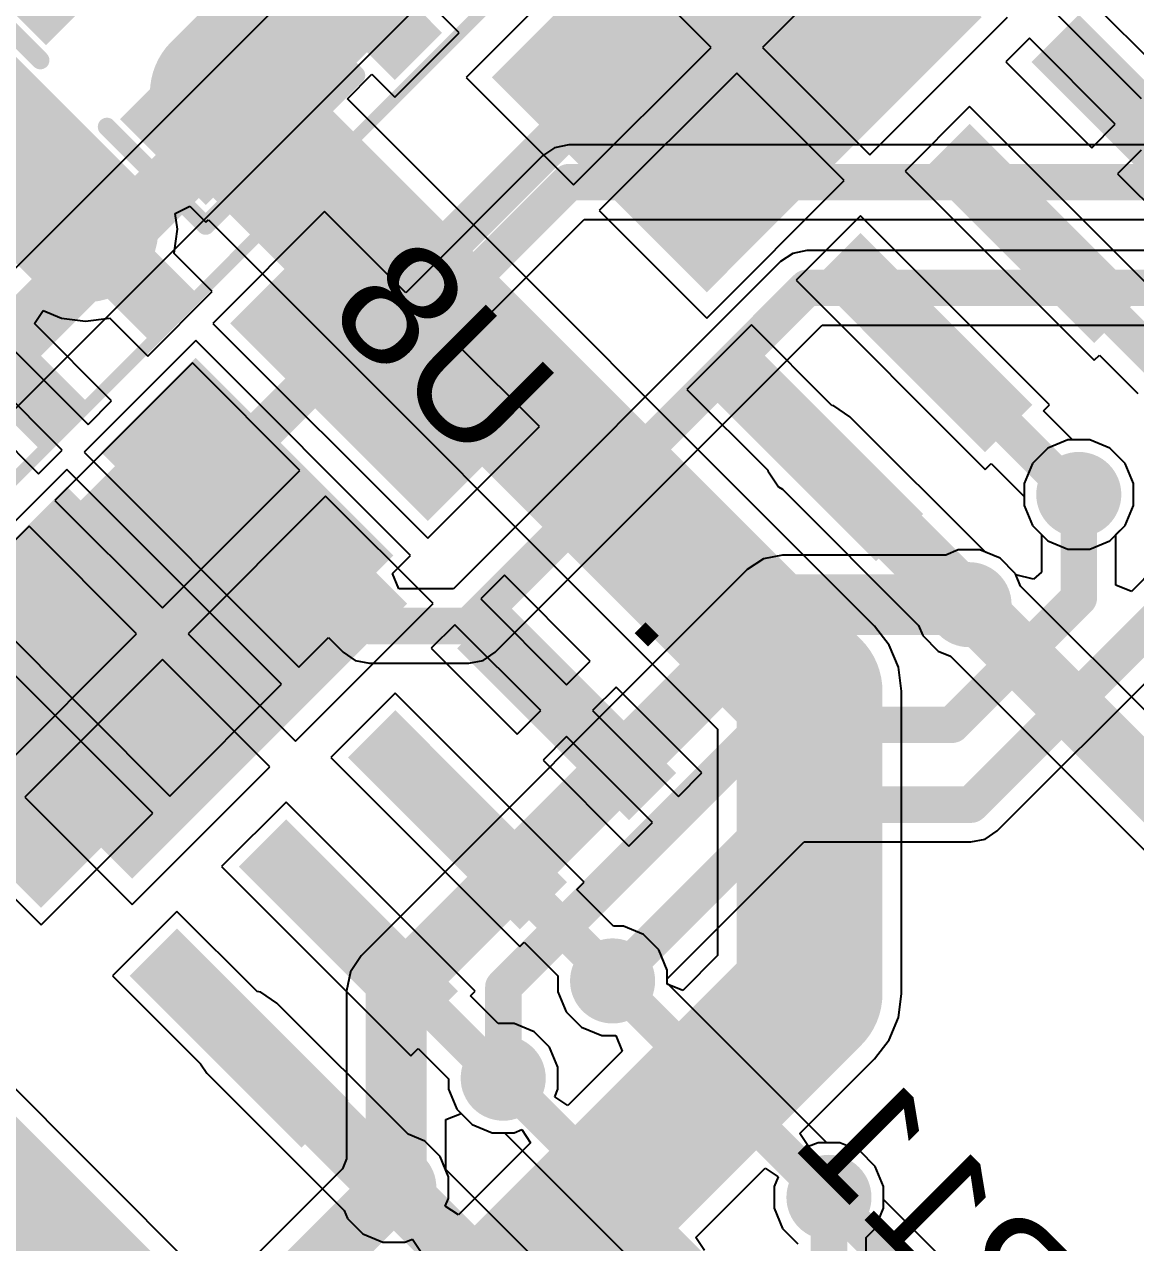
# Model space of a CAD drawing. Header units: millimetres. Extents: x 95 to 305, y 96 to 295.
# Drawn here: x 266.77 to 275.92, y 215.33 to 225.35 of the extents above; entities that cross this region are included whole.
import ezdxf

# ---------------------------------------------------------------- set-up
doc = ezdxf.new("R2010")
doc.units = ezdxf.units.MM
for name, color, linetype in [('BottomLayer', 5, 'Continuous'), ('BottomOverlay', 54, 'Continuous'), ('BottomPaste', 16, 'Continuous'), ('BottomSolder', 6, 'Continuous'), ('Mechanical1', 6, 'Continuous'), ('Mechanical11', 56, 'Continuous'), ('Mechanical15', 56, 'Continuous'), ('TopLayer', 1, 'Continuous'), ('TopOverlay', 2, 'Continuous'), ('TopPaste', 8, 'Continuous'), ('TopSolder', 216, 'Continuous'), ('ViaHoleLayer', 16, 'Continuous')]:
    doc.layers.add(name, color=color, linetype=linetype)
doc.styles.add('Arial', font='arial.ttf', dxfattribs={"height": 0.2})

# ---------------------------------------------------------------- blocks, each defined once
blk = doc.blocks.new('HSOP_8_B_16')
at = {"layer": 'BottomLayer'}
for points in [[(-2.12159977, 3.70020215), (-1.67160067, 3.70020215), (-1.67160067, 1.80020341), (-2.12159977, 1.80020341)], [(-0.85159977, 3.70020215), (-0.40160067, 3.70020215), (-0.40160067, 1.80020341), (-0.85159977, 1.80020341)], [(0.4184027699999999, 3.70020215), (0.8684018699999999, 3.70020215), (0.8684018699999999, 1.80020341), (0.4184027699999999, 1.80020341)], [(1.68840023, 3.70020215), (2.13839933, 3.70020215), (2.13839933, 1.80020341), (1.68840023, 1.80020341)], [(-1.54159966, 1.1502009), (1.55839922, 1.1502009), (1.55839922, -1.24979938), (-1.54159966, -1.24979938)], [(-2.12159977, -1.89979935), (-1.67160067, -1.89979935), (-1.67160067, -3.799798089999999), (-2.12159977, -3.799798089999999)], [(-0.85159977, -1.89979935), (-0.40160067, -1.89979935), (-0.40160067, -3.799798089999999), (-0.85159977, -3.799798089999999)], [(0.41840023, -1.89979935), (0.86839933, -1.89979935), (0.86839933, -3.799798089999999), (0.41840023, -3.799798089999999)], [(1.68840023, -1.89979681), (2.13839933, -1.89979681), (2.13839933, -3.799795549999999), (1.68840023, -3.799795549999999)]]:
    blk.add_hatch(color=5, dxfattribs=at).paths.add_polyline_path(points)
at = {"layer": 'BottomPaste'}
for points in [[(-2.12159977, 3.70020215), (-1.67160067, 3.70020215), (-1.67160067, 1.80020341), (-2.12159977, 1.80020341)], [(-0.85159977, 3.70020215), (-0.40160067, 3.70020215), (-0.40160067, 1.80020341), (-0.85159977, 1.80020341)], [(0.4184027699999999, 3.70020215), (0.8684018699999999, 3.70020215), (0.8684018699999999, 1.80020341), (0.4184027699999999, 1.80020341)], [(1.68840023, 3.70020215), (2.13839933, 3.70020215), (2.13839933, 1.80020341), (1.68840023, 1.80020341)], [(-1.54159966, 1.1502009), (1.55839922, 1.1502009), (1.55839922, -1.24979938), (-1.54159966, -1.24979938)], [(-2.12159977, -1.89979935), (-1.67160067, -1.89979935), (-1.67160067, -3.799798089999999), (-2.12159977, -3.799798089999999)], [(-0.85159977, -1.89979935), (-0.40160067, -1.89979935), (-0.40160067, -3.799798089999999), (-0.85159977, -3.799798089999999)], [(0.41840023, -1.89979935), (0.86839933, -1.89979935), (0.86839933, -3.799798089999999), (0.41840023, -3.799798089999999)], [(1.68840023, -1.89979681), (2.13839933, -1.89979681), (2.13839933, -3.799795549999999), (1.68840023, -3.799795549999999)]]:
    blk.add_hatch(color=16, dxfattribs=at).paths.add_polyline_path(points)
at = {"layer": 'BottomSolder'}
for points in [[(-2.17159967, 3.75020205), (-1.62160077, 3.75020205), (-1.62160077, 1.75020351), (-2.17159967, 1.75020351)], [(-0.90159967, 3.75020205), (-0.35160077, 3.75020205), (-0.35160077, 1.75020351), (-0.90159967, 1.75020351)], [(0.3684028699999999, 3.75020205), (0.9184017699999999, 3.75020205), (0.9184017699999999, 1.75020351), (0.3684028699999999, 1.75020351)], [(1.63840033, 3.75020205), (2.18839923, 3.75020205), (2.18839923, 1.75020351), (1.63840033, 1.75020351)], [(-1.59159956, 1.2002008), (1.60839912, 1.2002008), (1.60839912, -1.29979928), (-1.59159956, -1.29979928)], [(-2.17159967, -1.84979945), (-1.62160077, -1.84979945), (-1.62160077, -3.84979799), (-2.17159967, -3.84979799)], [(-0.90159967, -1.84979945), (-0.35160077, -1.84979945), (-0.35160077, -3.84979799), (-0.90159967, -3.84979799)], [(0.36840033, -1.84979945), (0.91839923, -1.84979945), (0.91839923, -3.84979799), (0.36840033, -3.84979799)], [(1.63840033, -1.84979691), (2.18839923, -1.84979691), (2.18839923, -3.84979545), (1.63840033, -3.84979545)]]:
    blk.add_hatch(color=6, dxfattribs=at).paths.add_polyline_path(points)
at = {"layer": 'BottomOverlay', "text_generation_flag": 2}
blk.add_text('.', height=1.00000054, rotation=-180, dxfattribs=at).set_placement((-2.9915993, 2.85020004))
blk = doc.blocks.new('HSOP_8_B_60')
at = {"layer": 'BottomLayer'}
for points in [[(-2.12159977, 3.70019961), (-1.67160067, 3.70019961), (-1.67160067, 1.80020087), (-2.12159977, 1.80020087)], [(-0.85159977, 3.70019961), (-0.40160067, 3.70019961), (-0.40160067, 1.80020087), (-0.85159977, 1.80020087)], [(0.41840023, 3.70019961), (0.86839933, 3.70019961), (0.86839933, 1.80020087), (0.41840023, 1.80020087)], [(1.68840023, 3.70020215), (2.13839933, 3.70020215), (2.13839933, 1.80020341), (1.68840023, 1.80020341)], [(-1.54159966, 1.1502009), (1.55839922, 1.1502009), (1.55839922, -1.24979938), (-1.54159966, -1.24979938)], [(-2.12159977, -1.89979935), (-1.67160067, -1.89979935), (-1.67160067, -3.799798089999999), (-2.12159977, -3.799798089999999)], [(-0.85159977, -1.89979935), (-0.40160067, -1.89979935), (-0.40160067, -3.799798089999999), (-0.85159977, -3.799798089999999)], [(0.41840023, -1.89979935), (0.86839933, -1.89979935), (0.86839933, -3.799798089999999), (0.41840023, -3.799798089999999)], [(1.68840023, -1.89979935), (2.13839933, -1.89979935), (2.13839933, -3.799798089999999), (1.68840023, -3.799798089999999)]]:
    blk.add_hatch(color=5, dxfattribs=at).paths.add_polyline_path(points)
at = {"layer": 'BottomPaste'}
for points in [[(-2.12159977, 3.70019961), (-1.67160067, 3.70019961), (-1.67160067, 1.80020087), (-2.12159977, 1.80020087)], [(-0.85159977, 3.70019961), (-0.40160067, 3.70019961), (-0.40160067, 1.80020087), (-0.85159977, 1.80020087)], [(0.41840023, 3.70019961), (0.86839933, 3.70019961), (0.86839933, 1.80020087), (0.41840023, 1.80020087)], [(1.68840023, 3.70020215), (2.13839933, 3.70020215), (2.13839933, 1.80020341), (1.68840023, 1.80020341)], [(-1.54159966, 1.1502009), (1.55839922, 1.1502009), (1.55839922, -1.24979938), (-1.54159966, -1.24979938)], [(-2.12159977, -1.89979935), (-1.67160067, -1.89979935), (-1.67160067, -3.799798089999999), (-2.12159977, -3.799798089999999)], [(-0.85159977, -1.89979935), (-0.40160067, -1.89979935), (-0.40160067, -3.799798089999999), (-0.85159977, -3.799798089999999)], [(0.41840023, -1.89979935), (0.86839933, -1.89979935), (0.86839933, -3.799798089999999), (0.41840023, -3.799798089999999)], [(1.68840023, -1.89979935), (2.13839933, -1.89979935), (2.13839933, -3.799798089999999), (1.68840023, -3.799798089999999)]]:
    blk.add_hatch(color=16, dxfattribs=at).paths.add_polyline_path(points)
at = {"layer": 'BottomSolder'}
for points in [[(-2.17159967, 3.750199509999999), (-1.62160077, 3.750199509999999), (-1.62160077, 1.75020097), (-2.17159967, 1.75020097)], [(-0.90159967, 3.750199509999999), (-0.35160077, 3.750199509999999), (-0.35160077, 1.75020097), (-0.90159967, 1.75020097)], [(0.36840033, 3.750199509999999), (0.91839923, 3.750199509999999), (0.91839923, 1.75020097), (0.36840033, 1.75020097)], [(1.63840033, 3.75020205), (2.18839923, 3.75020205), (2.18839923, 1.75020351), (1.63840033, 1.75020351)], [(-1.59159956, 1.2002008), (1.60839912, 1.2002008), (1.60839912, -1.29979928), (-1.59159956, -1.29979928)], [(-2.17159967, -1.84979945), (-1.62160077, -1.84979945), (-1.62160077, -3.84979799), (-2.17159967, -3.84979799)], [(-0.90159967, -1.84979945), (-0.35160077, -1.84979945), (-0.35160077, -3.84979799), (-0.90159967, -3.84979799)], [(0.36840033, -1.84979945), (0.91839923, -1.84979945), (0.91839923, -3.84979799), (0.36840033, -3.84979799)], [(1.63840033, -1.84979945), (2.18839923, -1.84979945), (2.18839923, -3.84979799), (1.63840033, -3.84979799)]]:
    blk.add_hatch(color=6, dxfattribs=at).paths.add_polyline_path(points)
at = {"layer": 'BottomOverlay', "text_generation_flag": 2}
blk.add_text('.', height=1.00000054, rotation=-180, dxfattribs=at).set_placement((-2.9915993, 2.85020004))
blk = doc.blocks.new('CAP0805_B_184')
at = {"layer": 'BottomLayer'}
for points in [[(-1.37899775, 0.69250052), (-0.47899701, 0.69250052), (-0.47899701, -0.70449948), (-1.37899775, -0.70449948)], [(0.48100361, 0.69250052), (1.38100435, 0.69250052), (1.38100435, -0.70449948), (0.48100361, -0.70449948)]]:
    blk.add_hatch(color=5, dxfattribs=at).paths.add_polyline_path(points)
at = {"layer": 'BottomPaste'}
for points in [[(-1.37899775, 0.69250052), (-0.47899701, 0.69250052), (-0.47899701, -0.70449948), (-1.37899775, -0.70449948)], [(0.48100361, 0.69250052), (1.38100435, 0.69250052), (1.38100435, -0.70449948), (0.48100361, -0.70449948)]]:
    blk.add_hatch(color=16, dxfattribs=at).paths.add_polyline_path(points)
at = {"layer": 'BottomSolder'}
for points in [[(-1.42899765, 0.7425004199999999), (-0.42899711, 0.7425004199999999), (-0.42899711, -0.7544993799999999), (-1.42899765, -0.7544993799999999)], [(0.4310037099999999, 0.7425004199999999), (1.43100425, 0.7425004199999999), (1.43100425, -0.7544993799999999), (0.4310037099999999, -0.7544993799999999)]]:
    blk.add_hatch(color=6, dxfattribs=at).paths.add_polyline_path(points)
at = {"layer": 'BottomOverlay', "const_width": 0.1499997}
for points in [[(-1.55000198, 0.8750020599999999), (-0.37500052, 0.8750020599999999)], [(-1.54999944, -0.8499983), (-1.54999944, 0.8499983)], [(0.37500052, 0.8750020599999999), (1.55000198, 0.8750020599999999)], [(1.54999944, -0.8499983), (1.55000198, 0.85000338)], [(-1.55000198, -0.8750020599999999), (-0.37500052, -0.8750020599999999)], [(0.3999966599999999, -0.8750020599999999), (1.55000198, -0.8750020599999999)]]:
    blk.add_lwpolyline(points, dxfattribs=at)
at = {"layer": 'BottomOverlay', "const_width": 0.07499858}
for points in [[(-1.58750254, 0.8750020599999999, 1), (-1.51250142, 0.8750020599999999, 1)], [(-1.5875, 0.8499983, 1), (-1.51249888, 0.8499983, 1)], [(-0.41250108, 0.8750020599999999, 1), (-0.33749996, 0.8750020599999999, 1)], [(0.33749996, 0.8750020599999999, 1), (0.41250108, 0.8750020599999999, 1)], [(1.51250142, 0.8750020599999999, 1), (1.58750254, 0.8750020599999999, 1)], [(1.51250142, 0.85000338, 1), (1.58750254, 0.85000338, 1)], [(-1.58750254, -0.8750020599999999, 1), (-1.51250142, -0.8750020599999999, 1)], [(-1.5875, -0.8499983, 1), (-1.51249888, -0.8499983, 1)], [(-0.41250108, -0.8750020599999999, 1), (-0.33749996, -0.8750020599999999, 1)], [(0.3624961, -0.8750020599999999, 1), (0.43749722, -0.8750020599999999, 1)], [(1.51249888, -0.8499983, 1), (1.5875, -0.8499983, 1)], [(1.51250142, -0.8750020599999999, 1), (1.58750254, -0.8750020599999999, 1)]]:
    blk.add_lwpolyline(points, format="xyb", close=True, dxfattribs=at)
blk = doc.blocks.new('HC_05_197')
at = {"layer": 'Mechanical1'}
h = blk.add_hatch(color=6, dxfattribs=at)
edge = h.paths.add_edge_path()
edge.add_arc((-6.58619968, 7.786999919999999), 0.2499995, 0, 360)
at = {"layer": 'TopLayer'}
for points in [[(-7.98619942, 6.28699911), (-7.98619942, 7.286999649999999), (-5.78619874, 7.286999649999999), (-5.78619874, 6.28699911)], [(-7.98620196, 4.78699957), (-7.98620196, 5.787000109999999), (-5.78620128, 5.787000109999999), (-5.78620128, 4.78699957)], [(-7.98619942, 3.28700003), (-7.98619942, 4.28700057), (-5.78619874, 4.28700057), (-5.78619874, 3.28700003)], [(-7.98619942, 1.787000489999999), (-7.98619942, 2.78700103), (-5.78619874, 2.78700103), (-5.78619874, 1.78700049)]]:
    blk.add_hatch(color=1, dxfattribs=at).paths.add_polyline_path(points)
at = {"layer": 'TopOverlay'}
h = blk.add_hatch(color=2, dxfattribs=at)
edge = h.paths.add_edge_path()
edge.add_arc((-7.686200019999999, 7.786999919999999), 0.2499995, 0, 360)
at = {"layer": 'TopPaste'}
for points in [[(-7.98619942, 6.28699911), (-7.98619942, 7.286999649999999), (-5.78619874, 7.286999649999999), (-5.78619874, 6.28699911)], [(-7.98620196, 4.78699957), (-7.98620196, 5.787000109999999), (-5.78620128, 5.787000109999999), (-5.78620128, 4.78699957)], [(-7.98619942, 3.28700003), (-7.98619942, 4.28700057), (-5.78619874, 4.28700057), (-5.78619874, 3.28700003)], [(-7.98619942, 1.787000489999999), (-7.98619942, 2.78700103), (-5.78619874, 2.78700103), (-5.78619874, 1.78700049)]]:
    blk.add_hatch(color=8, dxfattribs=at).paths.add_polyline_path(points)
at = {"layer": 'TopSolder'}
for points in [[(-8.03619932, 6.23699921), (-8.03619932, 7.336999549999999), (-5.736198839999999, 7.336999549999999), (-5.736198839999999, 6.23699921)], [(-8.03620186, 4.736999669999999), (-8.03620186, 5.83700001), (-5.73620138, 5.83700001), (-5.73620138, 4.736999669999999)], [(-8.03619932, 3.23700013), (-8.03619932, 4.33700047), (-5.736198839999999, 4.33700047), (-5.736198839999999, 3.23700013)], [(-8.03619932, 1.737000589999999), (-8.03619932, 2.83700093), (-5.736198839999999, 2.83700093), (-5.736198839999999, 1.73700059)]]:
    blk.add_hatch(color=216, dxfattribs=at).paths.add_polyline_path(points)
at = {"layer": 'Mechanical1', "const_width": 0.0999998}
blk.add_lwpolyline([(-7.09614532, -12.97290014), (-7.09614532, 15.03708194)], dxfattribs=at)
at = {"layer": 'Mechanical11', "const_width": 0.254}
blk.add_lwpolyline([(-7.267199079999999, -14.29500062), (-7.267199079999999, 15.04199938)], dxfattribs=at)
at = {"layer": 'Mechanical15', "const_width": 0.0999998}
blk.add_lwpolyline([(-8.38619862, -14.7130008), (-8.38619862, 15.28700016)], dxfattribs=at)
at = {"layer": 'TopOverlay', "const_width": 0.1999996}
blk.add_lwpolyline([(-7.186198479999999, 7.587002859999999), (-7.186198479999999, 15.13700046)], dxfattribs=at)
at = {"layer": 'TopOverlay', "const_width": 0.0999998}
blk.add_lwpolyline([(-7.23619838, 7.587002859999999, 1), (-7.136198579999999, 7.587002859999999, 1)], format="xyb", close=True, dxfattribs=at)

msp = doc.modelspace()

# ---------------------------------------------------------------- hatches: boundary and pattern name
at = {"layer": 'BottomLayer'}
h = msp.add_hatch(color=5, dxfattribs=at)
edge = h.paths.add_edge_path()
edge.add_arc((275.44913668, 221.483555), 0.2999994, 0, 360)
h = msp.add_hatch(color=5, dxfattribs=at)
edge = h.paths.add_edge_path()
edge.add_arc((274.54629622, 220.57710012), 0.2999994, 0, 360)
h = msp.add_hatch(color=5, dxfattribs=at)
edge = h.paths.add_edge_path()
edge.add_arc((271.61265464, 217.48148782), 0.2999994, 0, 360)
h = msp.add_hatch(color=5, dxfattribs=at)
edge = h.paths.add_edge_path()
edge.add_arc((270.7126539, 216.68148942), 0.2999994, 0, 360)
h = msp.add_hatch(color=5, dxfattribs=at)
edge = h.paths.add_edge_path()
edge.add_arc((269.8126557, 215.78148868), 0.2999994, 0, 360)
h = msp.add_hatch(color=5, dxfattribs=at)
edge = h.paths.add_edge_path()
edge.add_arc((273.39324544, 215.70089702), 0.2999994, 0, 360)
at = {"layer": 'BottomSolder'}
h = msp.add_hatch(color=6, dxfattribs=at)
edge = h.paths.add_edge_path()
edge.add_arc((275.44913668, 221.483555), 0.3499993, 0, 360)
h = msp.add_hatch(color=6, dxfattribs=at)
edge = h.paths.add_edge_path()
edge.add_arc((274.54629622, 220.57710012), 0.3499993, 0, 360)
h = msp.add_hatch(color=6, dxfattribs=at)
edge = h.paths.add_edge_path()
edge.add_arc((271.61265464, 217.48148782), 0.3499993, 0, 360)
h = msp.add_hatch(color=6, dxfattribs=at)
edge = h.paths.add_edge_path()
edge.add_arc((270.7126539, 216.68148942), 0.3499993, 0, 360)
h = msp.add_hatch(color=6, dxfattribs=at)
edge = h.paths.add_edge_path()
edge.add_arc((269.8126557, 215.78148868), 0.3499993, 0, 360)
h = msp.add_hatch(color=6, dxfattribs=at)
edge = h.paths.add_edge_path()
edge.add_arc((273.39324544, 215.70089702), 0.3499993, 0, 360)
at = {"layer": 'TopLayer'}
h = msp.add_hatch(color=1, dxfattribs=at)
edge = h.paths.add_edge_path()
edge.add_arc((275.44913668, 221.483555), 0.2999994, 0, 360)
h = msp.add_hatch(color=1, dxfattribs=at)
edge = h.paths.add_edge_path()
edge.add_arc((274.54629622, 220.57710012), 0.2999994, 0, 360)
h = msp.add_hatch(color=1, dxfattribs=at)
edge = h.paths.add_edge_path()
edge.add_arc((271.61265464, 217.48148782), 0.2999994, 0, 360)
h = msp.add_hatch(color=1, dxfattribs=at)
edge = h.paths.add_edge_path()
edge.add_arc((270.7126539, 216.68148942), 0.2999994, 0, 360)
h = msp.add_hatch(color=1, dxfattribs=at)
edge = h.paths.add_edge_path()
edge.add_arc((269.8126557, 215.78148868), 0.2999994, 0, 360)
h = msp.add_hatch(color=1, dxfattribs=at)
edge = h.paths.add_edge_path()
edge.add_arc((273.39324544, 215.70089702), 0.2999994, 0, 360)
at = {"layer": 'TopSolder'}
h = msp.add_hatch(color=216, dxfattribs=at)
edge = h.paths.add_edge_path()
edge.add_arc((275.44913668, 221.483555), 0.3499993, 0, 360)
h = msp.add_hatch(color=216, dxfattribs=at)
edge = h.paths.add_edge_path()
edge.add_arc((274.54629622, 220.57710012), 0.3499993, 0, 360)
h = msp.add_hatch(color=216, dxfattribs=at)
edge = h.paths.add_edge_path()
edge.add_arc((271.61265464, 217.48148782), 0.3499993, 0, 360)
h = msp.add_hatch(color=216, dxfattribs=at)
edge = h.paths.add_edge_path()
edge.add_arc((270.7126539, 216.68148942), 0.3499993, 0, 360)
h = msp.add_hatch(color=216, dxfattribs=at)
edge = h.paths.add_edge_path()
edge.add_arc((269.8126557, 215.78148868), 0.3499993, 0, 360)
h = msp.add_hatch(color=216, dxfattribs=at)
edge = h.paths.add_edge_path()
edge.add_arc((273.39324544, 215.70089702), 0.3499993, 0, 360)
at = {"layer": 'ViaHoleLayer'}
h = msp.add_hatch(color=16, dxfattribs=at)
edge = h.paths.add_edge_path()
edge.add_arc((275.44913668, 221.483555), 0.1499997, 0, 360)
h = msp.add_hatch(color=16, dxfattribs=at)
edge = h.paths.add_edge_path()
edge.add_arc((274.54629622, 220.57710012), 0.1499997, 0, 360)
h = msp.add_hatch(color=16, dxfattribs=at)
edge = h.paths.add_edge_path()
edge.add_arc((271.61265464, 217.48148782), 0.1499997, 0, 360)
h = msp.add_hatch(color=16, dxfattribs=at)
edge = h.paths.add_edge_path()
edge.add_arc((270.7126539, 216.68148942), 0.1499997, 0, 360)
h = msp.add_hatch(color=16, dxfattribs=at)
edge = h.paths.add_edge_path()
edge.add_arc((269.8126557, 215.78148868), 0.1499997, 0, 360)
h = msp.add_hatch(color=16, dxfattribs=at)
edge = h.paths.add_edge_path()
edge.add_arc((273.39324544, 215.70089702), 0.1499997, 0, 360)

# ---------------------------------------------------------------- linework, layer by layer
at = {"layer": 'BottomLayer'}
for p, q in [((273.97834968, 226.29363682), (272.84697018, 225.16225478)), ((271.53882446, 226.04613668), (270.40746528, 224.9147775)), ((272.4227063599999, 225.16225478), (271.53882446, 226.04613668)), ((276.1562549, 224.93597634), (275.44913668, 225.64309456)), ((270.3508944, 225.28247044), (270.03149194, 225.6018729)), ((275.25468698, 225.44864486), (275.9618052, 224.74152664)), ((273.7308546199999, 224.27837288), (274.86223412, 225.40975238)), ((269.8205678, 224.75214384), (270.3508944, 225.28247044)), ((275.0425538, 225.23651168), (274.84809902, 225.0420569)), ((275.74967202, 224.52939346), (275.0425538, 225.23651168)), ((271.29134718, 224.0308956), (272.4227063599999, 225.16225478)), ((272.84697018, 225.16225478), (273.7308546199999, 224.27837288)), ((274.84809902, 225.0420569), (275.55521724, 224.33493868)), ((269.4304212599999, 224.7389079), (269.6321125, 224.94059914)), ((269.6321125, 224.94059914), (269.8205678, 224.75214384)), ((270.40746528, 224.9147775), (271.29134718, 224.0308956)), ((272.63483954, 224.95012414), (271.50347782, 223.81876496)), ((273.51872144, 224.0662397), (272.63483954, 224.95012414)), ((273.76860918, 220.40071998), (269.4304212599999, 224.7389079)), ((274.55110952, 224.67435634), (274.02078292, 224.14402974)), ((276.10674268, 223.11872318), (274.55110952, 224.67435634)), ((275.55521724, 224.33493868), (275.74967202, 224.52939346)), ((275.9618052, 224.31726282), (275.76734788, 224.12280804)), ((274.02078292, 224.14402974), (275.5764160799999, 222.58839658)), ((275.76734788, 224.12280804), (276.47444324, 223.41571268)), ((272.38736226, 222.93488052), (273.51872144, 224.0662397)), ((268.01435094, 223.79500326), (268.13463772, 223.85432242)), ((268.13463772, 223.85432242), (268.2660116, 223.72294854)), ((271.50347782, 223.81876496), (272.38736226, 222.93488052)), ((268.031468, 223.66497812), (268.01435094, 223.79500326)), ((268.2660116, 223.72294854), (268.28638494, 223.74332188)), ((268.28638494, 223.74332188), (272.4772427, 219.55246666)), ((273.65308236, 223.77632918), (273.12275576, 223.24600258)), ((275.20871552, 222.22069602), (273.65308236, 223.77632918)), ((268.00568954, 223.46918984), (268.031468, 223.66497812)), ((268.00434842, 223.46595388), (268.00568954, 223.46918984)), ((268.31797746, 223.15232484), (268.00434842, 223.46595388)), ((273.12275576, 223.24600258), (274.67838892, 221.69036942)), ((267.78765086, 222.62199824), (268.31797746, 223.15232484)), ((266.8554607, 222.88949834), (266.92739858, 222.9971664)), ((266.92739858, 222.9971664), (267.0792092999999, 222.93428362)), ((267.0792092999999, 222.93428362), (267.27499758, 222.9085077)), ((267.27499758, 222.9085077), (267.47078586, 222.93428616)), ((267.47078586, 222.93428616), (267.47402182, 222.93562728)), ((267.47402182, 222.93562728), (267.78765086, 222.62199824)), ((266.4830484399999, 222.87300104), (267.29620658, 222.0598429)), ((267.49066136, 222.25429768), (266.8554607, 222.88949834)), ((272.75505774, 222.8783071), (272.22473114, 222.3479805)), ((273.41808918, 222.21527566), (272.75505774, 222.8783071)), ((267.0840734, 221.84770972), (266.27091526, 222.6608704)), ((275.5764160799999, 222.58839658), (275.6189941, 222.6309746)), ((275.6189941, 222.6309746), (275.93477706, 222.31519164)), ((268.1553438, 222.56542482), (267.02398462, 221.43406564)), ((269.03921808, 221.68155054), (268.1553438, 222.56542482)), ((272.22473114, 222.3479805), (272.89028988, 221.68242176)), ((266.25442812, 222.2884556), (266.8896237, 221.65326002)), ((267.29620658, 222.0598429), (267.49066136, 222.25429768)), ((273.4339591, 222.21211844), (273.41808918, 222.21527566)), ((273.56627024, 222.1237112), (273.4339591, 222.21211844)), ((275.15984084, 222.17182134), (275.20871552, 222.22069602)), ((274.68202874, 221.0079527), (273.56627024, 222.1237112)), ((275.39810554, 221.9335541), (275.15984084, 222.17182134)), ((275.53864628, 221.9335541), (275.39810554, 221.9335541)), ((275.70404092, 221.86504522), (275.53864628, 221.9335541)), ((266.8896237, 221.65326002), (267.0840734, 221.84770972)), ((275.8306269, 221.73845924), (275.70404092, 221.86504522)), ((274.67838892, 221.69036942), (274.7272636, 221.7392441)), ((274.7272636, 221.7392441), (274.99913758, 221.46737266)), ((275.89913578, 221.5730646), (275.8306269, 221.73845924)), ((267.9078589, 220.5501939), (269.03921808, 221.68155054)), ((272.89028988, 221.68242176), (272.8909197999999, 221.67925438)), ((272.8909197999999, 221.67925438), (272.97932704, 221.54694324)), ((272.97932704, 221.54694324), (273.00999246, 221.52645306)), ((273.00999246, 221.52645306), (274.1298429, 220.40660262)), ((275.89913578, 221.3940454), (275.89913578, 221.5730646)), ((267.02398462, 221.43406564), (267.9078589, 220.5501939)), ((269.25134872, 221.4694199), (268.11998954, 220.33806072)), ((270.13524078, 220.58552784), (269.25134872, 221.4694199)), ((274.99913758, 221.46737266), (274.99913758, 221.3940454)), ((274.99913758, 221.3940454), (275.06764646, 221.22865076)), ((275.8306269, 221.22865076), (275.89913578, 221.3940454)), ((266.81185398, 221.221935), (265.68047194, 220.09055296)), ((267.69572572, 220.33806072), (266.81185398, 221.221935)), ((275.06764646, 221.22865076), (275.19423244, 221.10206478)), ((275.70404092, 221.10206478), (275.8306269, 221.22865076)), ((275.19423244, 221.10206478), (275.35962708, 221.0335559)), ((275.53864628, 221.0335559), (275.70404092, 221.10206478)), ((274.80120046, 220.95859034), (274.68202874, 221.0079527)), ((275.35962708, 221.0335559), (275.53864628, 221.0335559)), ((274.92778644, 220.83200436), (274.80120046, 220.95859034)), ((270.7221408, 220.81887256), (270.5276885599999, 220.62442032)), ((271.42924378, 220.11176958), (270.7221408, 220.81887256)), ((274.9699479, 220.7302164), (274.92778644, 220.83200436)), ((283.69378618, 212.00637558), (274.9699479, 220.7302164)), ((270.5276885599999, 220.62442032), (271.2347915399999, 219.91731734)), ((269.0038816, 219.45416866), (270.13524078, 220.58552784)), ((270.31555792, 220.41228968), (270.1211031399999, 220.2178349)), ((271.0226609, 219.7051867), (270.31555792, 220.41228968)), ((273.76861934, 220.40071236), (273.76860918, 220.40071998)), ((273.888835, 220.24404008), (273.76861934, 220.40071236)), ((274.1298429, 220.40660262), (274.1648059999999, 220.32219588)), ((266.56434368, 219.20668122), (267.69572572, 220.33806072)), ((268.11998954, 220.33806072), (269.0038816, 219.45416866)), ((274.1648059999999, 220.32219588), (274.29139198, 220.1956099)), ((270.1211031399999, 220.2178349), (270.8282061199999, 219.51073192)), ((273.96440762, 220.06159442), (273.888835, 220.24404008)), ((267.9078589, 220.12593008), (266.77647686, 218.99454804)), ((268.79175096, 219.24203802), (267.9078589, 220.12593008)), ((271.2347915399999, 219.91731734), (271.42924378, 220.11176958)), ((274.29139198, 220.1956099), (274.39317994, 220.15344844)), ((274.39317994, 220.15344844), (282.99757472, 211.5490562)), ((273.99018608, 219.86580614), (273.96440762, 220.06159442)), ((271.64137442, 219.89963894), (271.44692472, 219.7051867)), ((272.34848502, 219.19252834), (271.64137442, 219.89963894)), ((269.82411364, 219.85013434), (269.29378704, 219.31980774)), ((271.3797468, 218.29450118), (269.82411364, 219.85013434)), ((273.99018354, 219.86578582), (273.99018608, 219.86580614)), ((273.99018354, 217.37616672), (273.99018354, 219.86578582)), ((270.8282061199999, 219.51073192), (271.0226609, 219.7051867)), ((271.44692472, 219.7051867), (272.15403278, 218.9980761)), ((272.4772427, 219.55246666), (272.4772427, 217.6895062)), ((271.2347915399999, 219.49305352), (271.04033676, 219.29860128)), ((271.94190214, 218.78594546), (271.2347915399999, 219.49305352)), ((269.29378704, 219.31980774), (270.8494202, 217.76417458)), ((271.04033676, 219.29860128), (271.74744736, 218.59149068)), ((267.66036892, 218.11065598), (268.79175096, 219.24203802)), ((272.15403278, 218.9980761), (272.34848502, 219.19252834)), ((268.25136342, 215.03943022), (264.31385034, 218.97694584)), ((266.77647686, 218.99454804), (267.66036892, 218.11065598)), ((268.9260890199999, 218.95210972), (268.39576242, 218.42178312)), ((270.48172218, 217.39647656), (268.9260890199999, 218.95210972)), ((271.74744736, 218.59149068), (271.94190214, 218.78594546)), ((268.39576242, 218.42178312), (269.95139558, 216.86614996)), ((271.31842866, 218.23318304), (271.3797468, 218.29450118)), ((271.62012478, 217.93148692), (271.31842866, 218.23318304)), ((268.0280644, 218.05408256), (267.4977378, 217.52375596)), ((268.68837042, 217.39377654), (268.0280644, 218.05408256)), ((271.70216424, 217.93148692), (271.62012478, 217.93148692)), ((271.86755888, 217.86297804), (271.70216424, 217.93148692)), ((270.8494202, 217.76417458), (270.88585142, 217.8006058)), ((270.88585142, 217.8006058), (271.16265554, 217.52380168)), ((271.99414486, 217.73639206), (271.86755888, 217.86297804)), ((272.06265374, 217.57099742), (271.99414486, 217.73639206)), ((272.4772427, 217.6895062), (272.18965374, 217.40191978)), ((267.4977378, 217.52375596), (268.22258268, 216.79891108)), ((271.16265554, 217.52380168), (271.16265554, 217.39197822)), ((272.06265374, 217.45452318), (272.06265374, 217.57099742)), ((268.71794618, 217.3878939), (268.68837042, 217.39377654)), ((270.44441466, 217.35916904), (270.48172218, 217.39647656)), ((272.18965374, 217.40191978), (272.06265374, 217.45452318)), ((268.85025986, 217.29948666), (268.71794618, 217.3878939)), ((269.9296354, 216.22010858), (268.85025986, 217.29948666)), ((270.67209518, 217.13148852), (270.44441466, 217.35916904)), ((271.16265554, 217.39197822), (271.23116442, 217.22658358)), ((273.96440762, 217.18037844), (273.99018354, 217.37616672)), ((271.23116442, 217.22658358), (271.3577504, 217.0999976)), ((270.8021634999999, 217.13148852), (270.67209518, 217.13148852)), ((270.96755814, 217.06297964), (270.8021634999999, 217.13148852)), ((271.3577504, 217.0999976), (271.52314504, 217.03148872)), ((273.888835, 216.99793024), (273.96440762, 217.18037844)), ((271.09414412, 216.93639366), (270.96755814, 217.06297964)), ((271.52314504, 217.03148872), (271.63961674, 217.03148872)), ((271.63961674, 217.03148872), (271.69222268, 216.90448872)), ((273.76861934, 216.8412605), (273.888835, 216.99793024)), ((269.95139558, 216.86614996), (270.01183742, 216.9265918)), ((270.01183742, 216.9265918), (270.2626548, 216.67577442)), ((271.162653, 216.77099902), (271.09414412, 216.93639366)), ((271.69222268, 216.90448872), (271.2438339399999, 216.45609744)), ((268.22258268, 216.79891108), (268.2734919, 216.7227187)), ((273.1534796, 216.22612076), (273.76860918, 216.84125288)), ((273.76860918, 216.84125288), (273.76861934, 216.8412605)), ((268.2734919, 216.7227187), (269.40396716, 215.59224598)), ((271.162653, 216.59197982), (271.162653, 216.77099902)), ((270.2626548, 216.67577442), (270.2626548, 216.59197982)), ((270.2626548, 216.59197982), (270.33116368, 216.42658518)), ((271.13616842, 216.52803786), (271.162653, 216.59197982)), ((271.2438339399999, 216.45609744), (271.13616842, 216.52803786)), ((270.33116368, 216.42658518), (270.45774966, 216.2999992)), ((270.45774966, 216.2999992), (270.6231443, 216.23149032)), ((270.06755994, 216.1629789), (269.9296354, 216.22010858)), ((270.6231443, 216.23149032), (270.8021634999999, 216.23149032)), ((270.8021634999999, 216.23149032), (270.86610546, 216.2579749)), ((270.86610546, 216.2579749), (270.9380458799999, 216.15030938)), ((273.22542002, 216.11845524), (273.1534796, 216.22612076)), ((270.19414592, 216.03639292), (270.06755994, 216.1629789)), ((270.9380458799999, 216.15030938), (270.34383828, 215.55610178)), ((273.30373584, 216.15089612), (273.22542002, 216.11845524)), ((273.48275504, 216.15089612), (273.30373584, 216.15089612)), ((273.64814968, 216.08238724), (273.48275504, 216.15089612)), ((270.2626548, 215.87099828), (270.19414592, 216.03639292)), ((273.77473566, 215.95580126), (273.64814968, 216.08238724)), ((272.2976139, 215.3702576), (272.86801916, 215.94066286)), ((272.86801916, 215.94066286), (272.97568722, 215.86872244)), ((273.84324454, 215.79040662), (273.77473566, 215.95580126)), ((270.2626548, 215.69197908), (270.2626548, 215.87099828)), ((272.97568722, 215.86872244), (272.94324634, 215.79040662)), ((272.94324634, 215.79040662), (272.94324634, 215.61138742)), ((273.84324454, 215.68347516), (273.84324454, 215.79040662)), ((270.23617276, 215.6280422), (270.2626548, 215.69197908)), ((269.40396716, 215.59224598), (269.43116548, 215.52658444)), ((270.34383828, 215.55610178), (270.23617276, 215.6280422)), ((272.94324634, 215.61138742), (273.01175522, 215.44599278)), ((275.42795054, 214.09876662), (273.84324454, 215.68347516)), ((269.43116548, 215.52658444), (269.55775146, 215.39999846)), ((269.55775146, 215.39999846), (269.7231461, 215.33148958)), ((273.01175522, 215.44599278), (273.1383412, 215.3194068)), ((269.7231461, 215.33148958), (269.9021653, 215.33148958)), ((269.9021653, 215.33148958), (269.96610218, 215.35797162)), ((269.96610218, 215.35797162), (270.03804006, 215.2503061)), ((272.36955432, 215.26259208), (272.2976139, 215.3702576))]:
    msp.add_line(p, q, dxfattribs=at)
for points, const_width in [([(262.01967916, 228.92029654), (267.27499758, 223.66497812)], 1.20000014), ([(268.40531028, 224.78360936), (269.28281932, 225.6611184)], 1.20000014), ([(268.4417288, 224.65779046), (268.4417288, 224.74719084)], 1.20000014), ([(268.4417288, 224.65779046), (273.23371312, 219.86580614)], 1.20000014), ([(275.0637627999999, 223.61878314), (275.0637627999999, 223.63137646)], 0.2999994), ([(275.0637627999999, 223.61878314), (276.3847761599999, 222.29776978)], 0.2999994), ([(274.16573564, 222.7333493), (275.41552994, 221.483555)], 0.2999994), ([(273.26771102, 221.83532722), (273.27788626, 221.83532722)], 0.499999), ([(273.27788626, 221.83532722), (274.5361133599999, 220.57710012)], 0.499999), ([(275.41552994, 221.483555), (275.44913668, 221.483555)], 0.2999994), ([(274.5361133599999, 220.57710012), (274.54629622, 220.57710012)], 0.499999), ([(274.54629622, 220.57710012), (283.40540982, 211.71798652)], 0.499999), ([(273.23371312, 217.37616672), (273.23371312, 219.86580614)], 1.20000014), ([(263.55737992, 218.66360382), (267.9380214, 214.2829598)], 1.20000014), ([(270.33676692, 218.78226754), (270.33676692, 218.80715446)], 0.2999994), ([(270.33676692, 218.78226754), (271.61265464, 217.50637982)], 0.2999994), ([(269.4387423, 217.90912984), (269.4618766199999, 217.90912984)], 0.2999994), ([(269.4618766199999, 217.90912984), (270.68951704, 216.68148942)], 0.2999994), ([(270.1405062, 214.2829598), (273.23371312, 217.37616672)], 1.20000014), ([(271.61265464, 217.48148782), (271.61265464, 217.50637982)], 0.2999994), ([(268.56187588, 217.01110268), (269.79148988, 215.78148868)], 0.499999), ([(268.54071768, 217.01110268), (268.56187588, 217.01110268)], 0.2999994), ([(270.68951704, 216.68148942), (270.7126539, 216.68148942)], 0.2999994), ([(269.79148988, 215.78148868), (269.8126557, 215.78148868)], 0.2999994), ([(273.39324544, 215.70089702), (275.21166954, 213.88247292)], 0.2999994)]:
    msp.add_lwpolyline(points, dxfattribs=dict(at, const_width=const_width))
for points, const_width in [([(268.98281992, 225.6611184, 1), (269.58281872, 225.6611184, 1)], 0.5999987999999999), ([(268.10531088, 224.78360936, 1), (268.70530968, 224.78360936, 1)], 0.5999987999999999), ([(268.1417294, 224.74719084, 1), (268.7417282, 224.74719084, 1)], 0.5999987999999999), ([(268.1417294, 224.65779046, 1), (268.7417282, 224.65779046, 1)], 0.5999987999999999), ([(268.1417294, 224.65779046, 1), (268.7417282, 224.65779046, 1)], 0.5999987999999999), ([(266.97499818, 223.66497812, 1), (267.57499698, 223.66497812, 1)], 0.5999987999999999), ([(274.98876422, 223.63137646, 1), (275.13876138, 223.63137646, 1)], 0.1499997), ([(274.98876422, 223.61878314, 1), (275.13876138, 223.61878314, 1)], 0.1499997), ([(274.98876422, 223.61878314, 1), (275.13876138, 223.61878314, 1)], 0.1499997), ([(274.09073706, 222.7333493, 1), (274.24073422, 222.7333493, 1)], 0.1499997), ([(273.14271254, 221.83532722, 1), (273.3927095, 221.83532722, 1)], 0.2499995), ([(273.15288778, 221.83532722, 1), (273.40288474, 221.83532722, 1)], 0.2499995), ([(273.15288778, 221.83532722, 1), (273.40288474, 221.83532722, 1)], 0.2499995), ([(275.3405313599999, 221.483555, 1), (275.49052852, 221.483555, 1)], 0.1499997), ([(275.3405313599999, 221.483555, 1), (275.49052852, 221.483555, 1)], 0.1499997), ([(275.3741381, 221.483555, 1), (275.52413526, 221.483555, 1)], 0.1499997), ([(274.41111488, 220.57710012, 1), (274.66111184, 220.57710012, 1)], 0.2499995), ([(274.41111488, 220.57710012, 1), (274.66111184, 220.57710012, 1)], 0.2499995), ([(274.42129774, 220.57710012, 1), (274.6712947, 220.57710012, 1)], 0.2499995), ([(274.42129774, 220.57710012, 1), (274.6712947, 220.57710012, 1)], 0.2499995), ([(272.93371372, 219.86580614, 1), (273.53371252, 219.86580614, 1)], 0.5999987999999999), ([(272.93371372, 219.86580614, 1), (273.53371252, 219.86580614, 1)], 0.5999987999999999), ([(270.26176834, 218.80715446, 1), (270.4117655, 218.80715446, 1)], 0.1499997), ([(270.26176834, 218.78226754, 1), (270.4117655, 218.78226754, 1)], 0.1499997), ([(270.26176834, 218.78226754, 1), (270.4117655, 218.78226754, 1)], 0.1499997), ([(269.36374372, 217.90912984, 1), (269.5137408799999, 217.90912984, 1)], 0.1499997), ([(269.38687804, 217.90912984, 1), (269.5368751999999, 217.90912984, 1)], 0.1499997), ([(269.38687804, 217.90912984, 1), (269.5368751999999, 217.90912984, 1)], 0.1499997), ([(272.93371372, 217.37616672, 1), (273.53371252, 217.37616672, 1)], 0.5999987999999999), ([(272.93371372, 217.37616672, 1), (273.53371252, 217.37616672, 1)], 0.5999987999999999), ([(271.53765606, 217.50637982, 1), (271.68765322, 217.50637982, 1)], 0.1499997), ([(271.53765606, 217.50637982, 1), (271.68765322, 217.50637982, 1)], 0.1499997), ([(271.53765606, 217.48148782, 1), (271.68765322, 217.48148782, 1)], 0.1499997), ([(268.4368774, 217.01110268, 1), (268.68687436, 217.01110268, 1)], 0.2499995), ([(268.4657191, 217.01110268, 1), (268.61571626, 217.01110268, 1)], 0.1499997), ([(268.4868773, 217.01110268, 1), (268.63687446, 217.01110268, 1)], 0.1499997), ([(270.61451846, 216.68148942, 1), (270.7645156199999, 216.68148942, 1)], 0.1499997), ([(270.61451846, 216.68148942, 1), (270.7645156199999, 216.68148942, 1)], 0.1499997), ([(270.63765532, 216.68148942, 1), (270.78765248, 216.68148942, 1)], 0.1499997), ([(269.6664914, 215.78148868, 1), (269.91648836, 215.78148868, 1)], 0.2499995), ([(269.7164913, 215.78148868, 1), (269.86648846, 215.78148868, 1)], 0.1499997), ([(269.73765712, 215.78148868, 1), (269.8876542799999, 215.78148868, 1)], 0.1499997), ([(273.31824686, 215.70089702, 1), (273.46824402, 215.70089702, 1)], 0.1499997)]:
    msp.add_lwpolyline(points, format="xyb", close=True, dxfattribs=dict(at, const_width=const_width))
at = {"layer": 'TopLayer'}
for p, q in [((272.28032158, 228.92664654), (256.726817, 213.37314196)), ((257.30358242, 212.79637654), (272.95904514, 228.45183926)), ((271.1358941, 224.33553812), (271.03665884, 224.26923396)), ((271.25294746, 224.3588223), (271.1358941, 224.33553812)), ((279.80905684, 224.3588223), (271.25294746, 224.3588223)), ((271.03665376, 224.26922634), (269.91059302, 223.1431656)), ((271.03665884, 224.26923396), (271.03665376, 224.26922634)), ((269.24299466, 223.81076396), (268.32375596, 222.89152526)), ((269.91059302, 223.1431656), (269.24299466, 223.81076396)), ((270.34316772, 222.7105909), (271.3796452, 223.74706838)), ((271.3796452, 223.74706838), (279.68236926, 223.74706838)), ((273.0949961, 223.46621804), (272.99576084, 223.39991388)), ((273.21204946, 223.48950222), (273.0949961, 223.46621804)), ((277.69384644, 223.48950222), (273.21204946, 223.48950222)), ((272.99576084, 223.39991388), (270.30310938, 220.70726242)), ((268.32375596, 222.89152526), (270.0915223, 221.12375892)), ((270.64609828, 220.18509684), (273.33874974, 222.8777483)), ((273.33874974, 222.8777483), (277.5671588599999, 222.8777483)), ((268.18233384, 222.75010568), (267.26309514, 221.83086698)), ((269.95010018, 220.98233934), (268.18233384, 222.75010568)), ((271.010761, 222.04299762), (270.34316772, 222.7105909)), ((270.0915223, 221.12375892), (271.010761, 222.04299762)), ((275.35962708, 221.9335541), (275.19423244, 221.86504522)), ((275.53864628, 221.9335541), (275.35962708, 221.9335541)), ((275.70404092, 221.86504522), (275.53864628, 221.9335541)), ((267.26309514, 221.83086698), (269.03086148, 220.06310064)), ((275.19423244, 221.86504522), (275.06764646, 221.73845924)), ((275.8306269, 221.73845924), (275.70404092, 221.86504522)), ((275.06764646, 221.73845924), (274.99913758, 221.5730646)), ((275.89913578, 221.5730646), (275.8306269, 221.73845924)), ((267.12167556, 221.68944486), (266.20243686, 220.77020616)), ((268.8894419, 219.92167852), (267.12167556, 221.68944486)), ((274.99913758, 221.5730646), (274.99913758, 221.3940454)), ((275.89913578, 221.3940454), (275.89913578, 221.5730646)), ((274.99913758, 221.3940454), (275.06764646, 221.22865076)), ((275.8306269, 221.22865076), (275.89913578, 221.3940454)), ((275.06764646, 221.22865076), (275.1432597199999, 221.1530375)), ((275.75501364, 221.1530375), (275.8306269, 221.22865076)), ((275.1432597199999, 221.1530375), (275.1432597199999, 220.84331752)), ((275.75501364, 220.73735888), (275.75501364, 221.1530375)), ((274.4567866199999, 221.02709922), (274.35499358, 220.98493522)), ((274.63580582, 221.02709922), (274.4567866199999, 221.02709922)), ((274.80120046, 220.95859034), (274.63580582, 221.02709922)), ((269.80202326, 220.83426242), (269.95010018, 220.98233934)), ((272.8536453, 220.95389134), (272.72133416, 220.8654841)), ((273.00971814, 220.98493776), (272.8536453, 220.95389134)), ((273.00973084, 220.98493522), (273.00971814, 220.98493776)), ((274.35499358, 220.98493522), (273.00973084, 220.98493522)), ((274.92778644, 220.83200436), (274.80120046, 220.95859034)), ((272.72133416, 220.8654841), (269.543403, 217.68755294)), ((269.8546292, 220.70726242), (269.80202326, 220.83426242)), ((274.93211714, 220.82155226), (274.92778644, 220.83200436)), ((275.07726798, 220.78764072), (274.93211714, 220.82155226)), ((275.1432597199999, 220.84331752), (275.07726798, 220.78764072)), ((276.0788992, 220.8816385), (275.88201364, 220.68475294)), ((266.20243686, 220.77020616), (267.9702032, 219.00243982)), ((270.30310938, 220.70726242), (269.8546292, 220.70726242)), ((275.88201364, 220.68475294), (275.75501364, 220.73735888)), ((267.82878108, 218.8610177), (266.06101474, 220.62878404)), ((274.77785532, 218.71544014), (276.60106478, 220.5386496)), ((269.03086148, 220.06310064), (269.27419348, 220.30643264)), ((269.27419348, 220.30643264), (269.39552674, 220.18509684)), ((269.39552674, 220.18509684), (269.494762, 220.11879268)), ((269.494762, 220.11879268), (269.61181536, 220.0955085)), ((270.42980966, 220.09550596), (270.54686302, 220.11879268)), ((270.54686302, 220.11879268), (270.64609828, 220.18509684)), ((269.61181536, 220.0955085), (270.42979696, 220.0955085)), ((270.42979696, 220.0955085), (270.42980966, 220.09550596)), ((267.9702032, 219.00243982), (268.8894419, 219.92167852)), ((265.14177604, 219.70954534), (266.90954238, 217.941779)), ((266.90954238, 217.941779), (267.82878108, 218.8610177)), ((274.67862006, 218.64913598), (274.77785532, 218.71544014)), ((272.06265374, 217.49890968), (273.18959332, 218.6258518)), ((273.18959332, 218.6258518), (274.5615539999999, 218.6258518)), ((274.5615539999999, 218.6258518), (274.5615667, 218.62584926)), ((274.5615667, 218.62584926), (274.67862006, 218.64913598)), ((269.543403, 217.68755294), (269.45499576, 217.5552418)), ((269.45499576, 217.5552418), (269.42394934, 217.39916896)), ((272.06265374, 217.46406596), (272.06265374, 217.49890968)), ((269.42394934, 217.39916896), (269.42395188, 217.39915626)), ((269.42395188, 217.39915626), (269.42395188, 216.01897868)), ((273.37582358, 216.15089612), (272.06265374, 217.46406596)), ((270.23962208, 216.34097956), (270.36662208, 216.39112678)), ((270.36662208, 216.39112678), (270.45774966, 216.2999992)), ((270.23962208, 215.93129026), (270.23962208, 216.34097956)), ((270.45774966, 216.2999992), (270.6231443, 216.23149032)), ((270.6231443, 216.23149032), (270.72420836, 216.23149032)), ((270.72420836, 216.23149032), (272.08738064, 214.86832058)), ((273.48275504, 216.15089612), (273.37582358, 216.15089612)), ((273.64814968, 216.08238724), (273.48275504, 216.15089612)), ((269.42395188, 216.01897868), (269.38900402, 215.93460496)), ((273.77473566, 215.95580126), (273.64814968, 216.08238724)), ((269.38900402, 215.93460496), (263.53086232, 210.07646326)), ((271.01630582, 215.15460652), (270.23962208, 215.93129026)), ((273.84324454, 215.79040662), (273.77473566, 215.95580126)), ((273.84324454, 215.61138742), (273.84324454, 215.79040662)), ((273.77473566, 215.44599278), (273.84324454, 215.61138742)), ((273.6991224, 215.37037952), (273.77473566, 215.44599278)), ((273.6991224, 211.49324478), (273.6991224, 215.37037952))]:
    msp.add_line(p, q, dxfattribs=at)
for points, const_width in [([(256.41521996, 212.4847795), (272.68815668, 228.75771622)], 0.499999), ([(269.66726356, 222.46726144), (271.25294746, 224.05294534)], 0.2999994), ([(271.25294746, 224.05294534), (279.80906954, 224.05294534)], 0.2999994), ([(270.42980966, 220.40138546), (273.21204946, 223.18362526)], 0.2999994), ([(273.21204946, 223.18362526), (277.69385914, 223.18362526)], 0.2999994), ([(269.66725848, 222.46726144), (269.66726356, 222.46726144)], 0.2999994), ([(275.44913668, 220.63141548), (275.44913668, 221.483555)], 0.2999994), ([(268.60659766, 221.40660316), (269.61181536, 220.40138546)], 0.2999994), ([(274.5615667, 218.93172876), (276.3847761599999, 220.75493822)], 0.2999994), ([(269.8317869799999, 217.39916896), (273.00971814, 220.57710012)], 0.499999), ([(273.00971814, 220.57710012), (274.54629622, 220.57710012)], 0.499999), ([(274.40699246, 219.58927126), (275.44913668, 220.63141548)], 0.2999994), ([(269.61181536, 220.40138546), (270.42980966, 220.40138546)], 0.2999994), ([(270.71412964, 217.43148792), (272.87191298, 219.58927126)], 0.2999994), ([(272.87191298, 219.58927126), (274.40699246, 219.58927126)], 0.2999994), ([(271.61265464, 217.48148782), (273.06289558, 218.93172876)], 0.2999994), ([(273.06289558, 218.93172876), (274.5615667, 218.93172876)], 0.2999994), ([(269.8317869799999, 215.80061996), (269.8317869799999, 217.39916896)], 0.499999), ([(271.61265464, 217.48148782), (273.39324544, 215.70089702)], 0.2999994), ([(270.71412964, 216.68296516), (270.71412964, 217.43148792)], 0.2999994), ([(270.7126539, 216.68148942), (270.71412964, 216.68296516)], 0.2999994), ([(270.7126539, 216.67562202), (270.7126539, 216.68148942)], 0.2999994), ([(270.7126539, 216.67562202), (272.5373797399999, 214.85089618)], 0.2999994), ([(263.69979518, 209.66862816), (269.8126557, 215.78148868)], 0.499999), ([(269.8126557, 215.78148868), (269.8317869799999, 215.80061996)], 0.499999), ([(269.8126557, 215.78148868), (270.72792184, 214.86622254)], 0.499999), ([(273.39324544, 211.49324478), (273.39324544, 215.70089702)], 0.2999994)]:
    msp.add_lwpolyline(points, dxfattribs=dict(at, const_width=const_width))
for points, const_width in [([(271.17794888, 224.05294534, 1), (271.32794604, 224.05294534, 1)], 0.1499997), ([(271.17794888, 224.05294534, 1), (271.32794604, 224.05294534, 1)], 0.1499997), ([(273.13705088, 223.18362526, 1), (273.28704804, 223.18362526, 1)], 0.1499997), ([(273.13705088, 223.18362526, 1), (273.28704804, 223.18362526, 1)], 0.1499997), ([(269.5922599, 222.46726144, 1), (269.74225706, 222.46726144, 1)], 0.1499997), ([(269.59226498, 222.46726144, 1), (269.74226214, 222.46726144, 1)], 0.1499997), ([(269.59226498, 222.46726144, 1), (269.74226214, 222.46726144, 1)], 0.1499997), ([(275.3741381, 221.483555, 1), (275.52413526, 221.483555, 1)], 0.1499997), ([(268.53159908, 221.40660316, 1), (268.68159624, 221.40660316, 1)], 0.1499997), ([(272.88471966, 220.57710012, 1), (273.13471662, 220.57710012, 1)], 0.2499995), ([(272.88471966, 220.57710012, 1), (273.13471662, 220.57710012, 1)], 0.2499995), ([(274.42129774, 220.57710012, 1), (274.6712947, 220.57710012, 1)], 0.2499995), ([(275.3741381, 220.63141548, 1), (275.52413526, 220.63141548, 1)], 0.1499997), ([(275.3741381, 220.63141548, 1), (275.52413526, 220.63141548, 1)], 0.1499997), ([(269.53681678, 220.40138546, 1), (269.68681394, 220.40138546, 1)], 0.1499997), ([(269.53681678, 220.40138546, 1), (269.68681394, 220.40138546, 1)], 0.1499997), ([(270.35481108, 220.40138546, 1), (270.50480824, 220.40138546, 1)], 0.1499997), ([(270.35481108, 220.40138546, 1), (270.50480824, 220.40138546, 1)], 0.1499997), ([(272.7969144, 219.58927126, 1), (272.94691156, 219.58927126, 1)], 0.1499997), ([(272.7969144, 219.58927126, 1), (272.94691156, 219.58927126, 1)], 0.1499997), ([(274.33199388, 219.58927126, 1), (274.48199104, 219.58927126, 1)], 0.1499997), ([(274.33199388, 219.58927126, 1), (274.48199104, 219.58927126, 1)], 0.1499997), ([(272.987897, 218.93172876, 1), (273.13789416, 218.93172876, 1)], 0.1499997), ([(272.987897, 218.93172876, 1), (273.13789416, 218.93172876, 1)], 0.1499997), ([(274.48656812, 218.93172876, 1), (274.63656528, 218.93172876, 1)], 0.1499997), ([(274.48656812, 218.93172876, 1), (274.63656528, 218.93172876, 1)], 0.1499997), ([(269.7067885, 217.39916896, 1), (269.95678546, 217.39916896, 1)], 0.2499995), ([(269.7067885, 217.39916896, 1), (269.95678546, 217.39916896, 1)], 0.2499995), ([(271.53765606, 217.48148782, 1), (271.68765322, 217.48148782, 1)], 0.1499997), ([(271.53765606, 217.48148782, 1), (271.68765322, 217.48148782, 1)], 0.1499997), ([(270.63913106, 217.43148792, 1), (270.78912822, 217.43148792, 1)], 0.1499997), ([(270.63913106, 217.43148792, 1), (270.78912822, 217.43148792, 1)], 0.1499997), ([(270.63765532, 216.68148942, 1), (270.78765248, 216.68148942, 1)], 0.1499997), ([(270.63765532, 216.68148942, 1), (270.78765248, 216.68148942, 1)], 0.1499997), ([(270.63765532, 216.67562202, 1), (270.78765248, 216.67562202, 1)], 0.1499997), ([(270.63765532, 216.67562202, 1), (270.78765248, 216.67562202, 1)], 0.1499997), ([(270.63913106, 216.68296516, 1), (270.78912822, 216.68296516, 1)], 0.1499997), ([(270.63913106, 216.68296516, 1), (270.78912822, 216.68296516, 1)], 0.1499997), ([(269.6876572199999, 215.78148868, 1), (269.93765418, 215.78148868, 1)], 0.2499995), ([(269.6876572199999, 215.78148868, 1), (269.93765418, 215.78148868, 1)], 0.2499995), ([(269.6876572199999, 215.78148868, 1), (269.93765418, 215.78148868, 1)], 0.2499995), ([(269.7067885, 215.80061996, 1), (269.95678546, 215.80061996, 1)], 0.2499995), ([(269.7067885, 215.80061996, 1), (269.95678546, 215.80061996, 1)], 0.2499995), ([(273.31824686, 215.70089702, 1), (273.46824402, 215.70089702, 1)], 0.1499997), ([(273.31824686, 215.70089702, 1), (273.46824402, 215.70089702, 1)], 0.1499997)]:
    msp.add_lwpolyline(points, format="xyb", close=True, dxfattribs=dict(at, const_width=const_width))

# ---------------------------------------------------------------- block references
for name, p, rotation in [('HSOP_8_B_16', (272.67600278, 225.13299144), 225), ('HC_05_197', (269.73740312, 212.7988505), 315), ('CAP0805_B_184', (267.78765086, 225.40975238), 315), ('HSOP_8_B_60', (267.94900944, 220.3087669), 225)]:
    msp.add_blockref(name, p, dxfattribs=dict(rotation=rotation))

# ---------------------------------------------------------------- texts
at = {"layer": 'BottomOverlay', "style": 'Arial', "text_generation_flag": 2}
for s, p in [('U8', (270.50000002, 221.7000011)), ('R11', (274.89999884, 214.30000066))]:
    msp.add_text(s, height=1.00000054, rotation=315, dxfattribs=at).set_placement(p)

doc.saveas('drawing.dxf')
